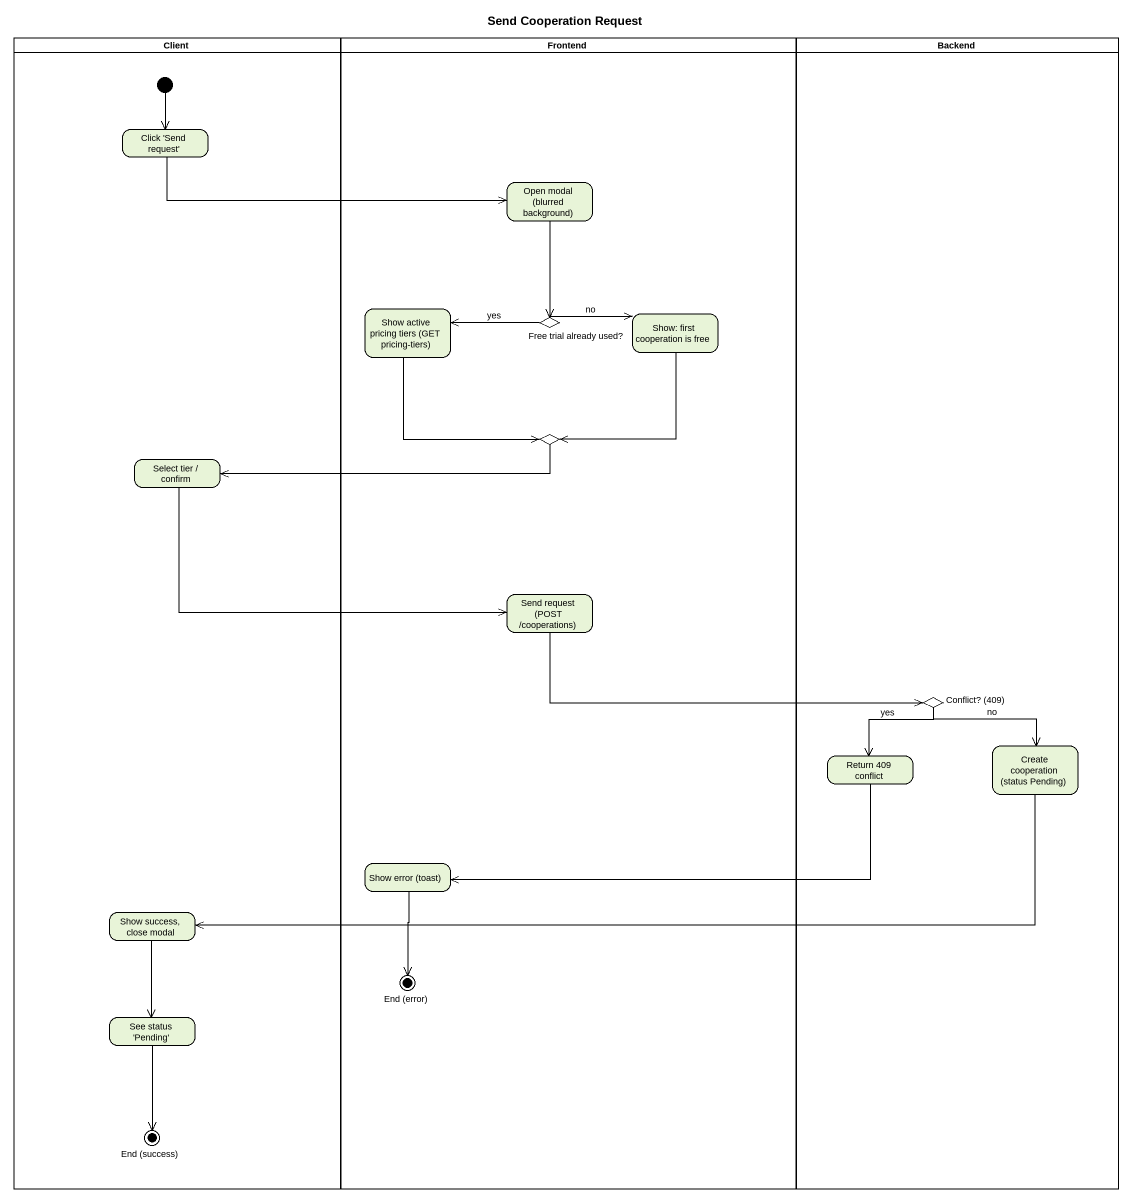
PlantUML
@startuml
title Send Cooperation Request
hide empty description
state Client <<partition>> {
  state "Click 'Send request'" as Click_Send_request
  state "Select tier / confirm" as Select_tier_confirm
  state "Show success, close modal" as Show_success_close_modal
  state "See status 'Pending'" as See_status_Pending
  state "End (success)" as End_success <<end>>
  [*] --> Click_Send_request
}
state Frontend <<partition>> {
  state "Open modal (blurred background)" as Open_modal_blurred
  state "Show active pricing tiers (GET pricing-tiers)" as Show_active_pricing_tiers
  state "Free trial already used?" as Free_trial_already_used <<choice>>
  state "Show: first cooperation is free" as Show_first_cooperation_is
  state choice1 <<choice>>
  state "Send request (POST /cooperations)" as Send_request_POST
  state "Show error (toast)" as Show_error_toast
  state "End (error)" as End_error <<end>>
}
state Backend <<partition>> {
  state "Conflict? (409)" as Conflict_409 <<choice>>
  state "Return 409 conflict" as Return_409_conflict
  state "Create cooperation (status Pending)" as Create_cooperation_status
}
Click_Send_request -right-> Open_modal_blurred
Open_modal_blurred --> Free_trial_already_used
Show_active_pricing_tiers --> choice1
Free_trial_already_used -left-> Show_active_pricing_tiers : yes
Free_trial_already_used -right-> Show_first_cooperation_is : no
Show_first_cooperation_is --> choice1
choice1 -left-> Select_tier_confirm
Select_tier_confirm -right-> Send_request_POST
Send_request_POST -right-> Conflict_409
Conflict_409 --> Return_409_conflict : yes
Conflict_409 --> Create_cooperation_status : no
Return_409_conflict -left-> Show_error_toast
Create_cooperation_status -left-> Show_success_close_modal
Show_error_toast --> End_error
Show_success_close_modal --> See_status_Pending
See_status_Pending --> End_success
@enduml
